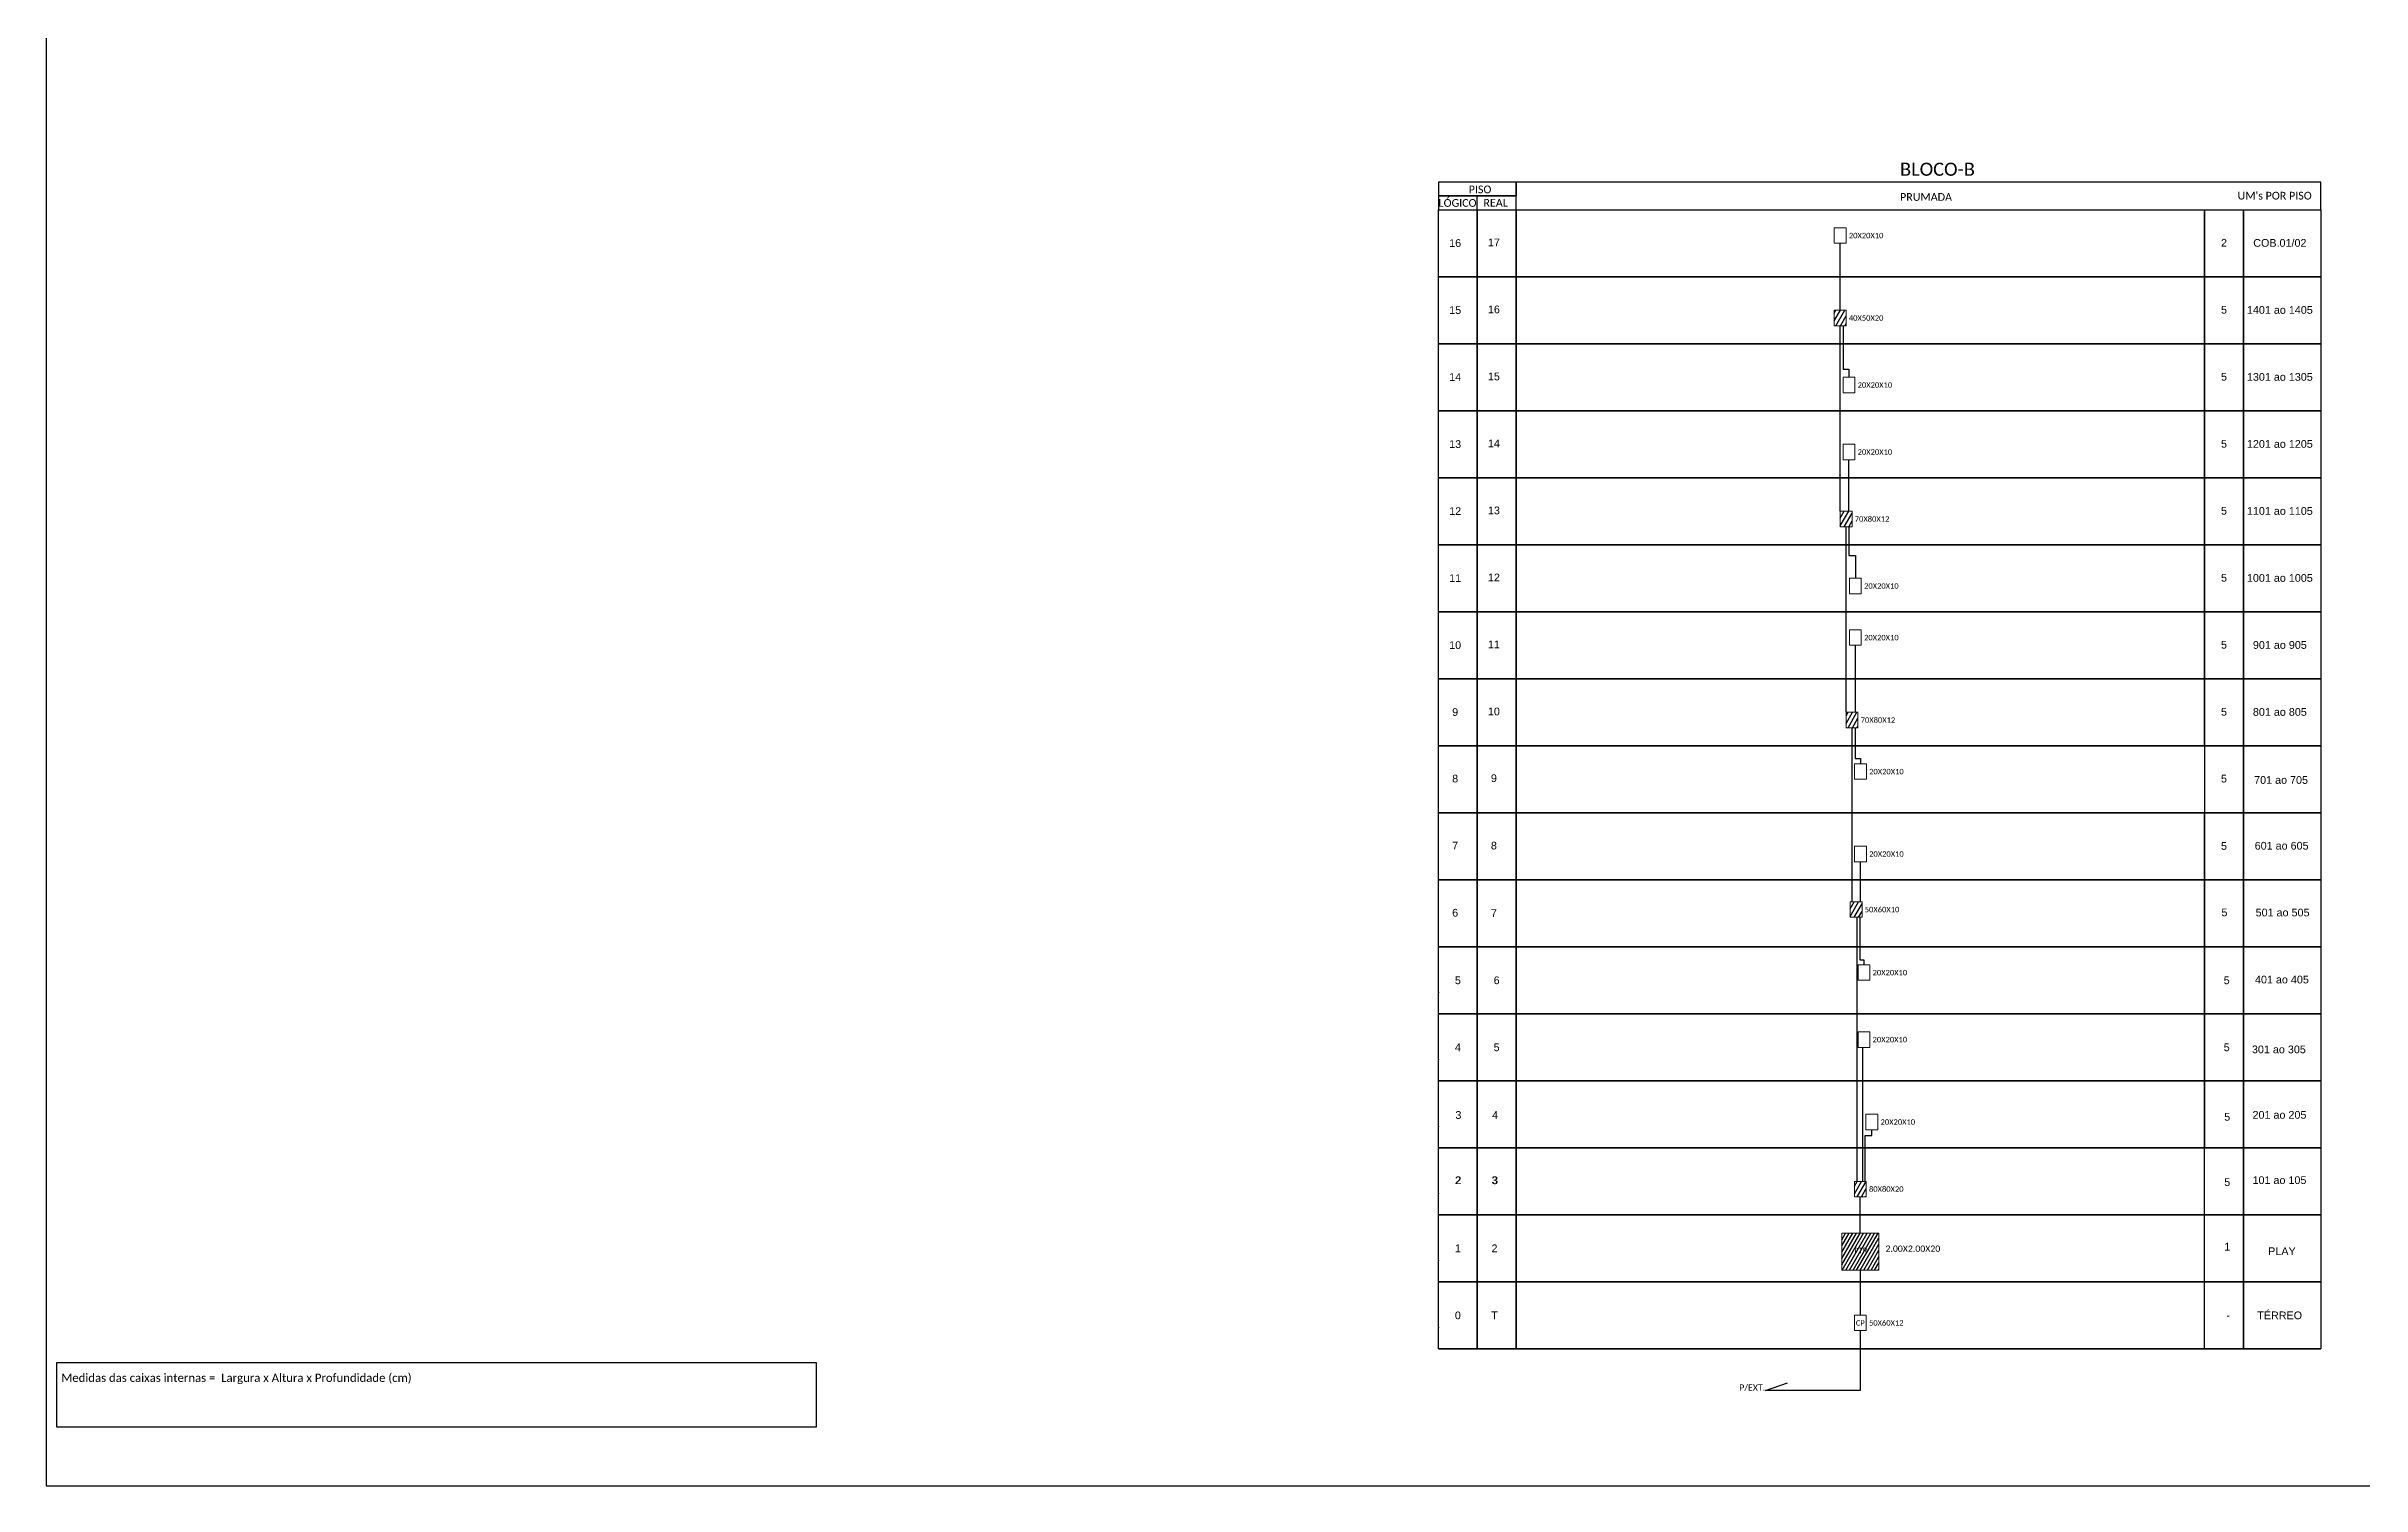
# Model space of a CAD drawing. Header units: metres. Extents: x -894 to 988, y 24 to 618.
# Drawn here: x 147.3 to 625.1, y 23.6 to 320.6 of the extents above; entities that cross this region are included whole.
import ezdxf
from ezdxf.enums import TextEntityAlignment as Align

# ---------------------------------------------------------------- set-up
doc = ezdxf.new("R2010")
doc.units = ezdxf.units.M
doc.styles.add('ARIAL', font='arial.ttf')
doc.styles.add('WMF-Calibri0', font='calibri.ttf')

msp = doc.modelspace()

# ---------------------------------------------------------------- hatches: boundary and pattern name
h = msp.add_hatch()
h.set_pattern_fill('ANSI31', color=1, scale=0.25, angle=15, style=0)
h.paths.add_polyline_path([(517.5, 266.16), (516.28, 266.16), (516.28, 262.98), (518.72, 262.98), (518.72, 266.16)])
h = msp.add_hatch()
h.set_pattern_fill('ANSI31', color=1, scale=0.25, angle=15, style=0)
h.paths.add_polyline_path([(519.31, 224.68), (517.5, 224.68), (517.5, 221.5), (519.95, 221.5), (519.95, 224.68)])
h = msp.add_hatch()
h.set_pattern_fill('ANSI31', color=1, scale=0.25, angle=15, style=0)
h.paths.add_polyline_path([(520.64, 183.2), (518.72, 183.2), (518.72, 180.02), (521.17, 180.02), (521.17, 183.2)])
h = msp.add_hatch()
h.set_pattern_fill('ANSI31', color=1, scale=0.25, angle=15, style=0)
h.paths.add_polyline_path([(519.95, 144.09), (519.56, 144.09), (519.56, 140.91), (522, 140.91), (522, 144.09)])
h = msp.add_hatch()
h.set_pattern_fill('ANSI31', color=1, scale=0.25, angle=15, style=0)
h.paths.add_polyline_path([(520.99, 86.42), (520.43, 86.42), (520.43, 83.24), (522.88, 83.24), (522.88, 86.42)])
h = msp.add_hatch()
h.set_pattern_fill('ANSI31', color=1, scale=0.2025, angle=15, style=0)
h.set_pattern_definition([(60, (-116.8301, -333.0917), (-0.5568002, 0.32146875), [])])
h.paths.add_polyline_path([(525.48, 75.75), (517.83, 75.75), (517.83, 68.1), (525.48, 68.1)])
h.paths.add_polyline_path([(520.27, 71.31), (523.35, 71.31), (523.35, 72.99), (520.27, 72.99)], flags=24)

# ---------------------------------------------------------------- linework, layer by layer
at = {"color": 7}
msp.add_lwpolyline([(147.25, 23.62), (988.25, 23.62), (988.25, 617.62), (147.25, 617.62)], close=True, dxfattribs=at)
for points in [[(434.59, 289.74), (450.59, 289.74), (450.59, 292.58), (434.59, 292.58)], [(434.59, 286.9), (450.59, 286.9), (450.59, 289.74), (434.59, 289.74)], [(434.59, 286.9), (442.59, 286.9), (442.59, 273.07), (434.59, 273.07)], [(442.59, 286.9), (450.59, 286.9), (450.59, 273.07), (442.59, 273.07)], [(592.72, 286.9), (600.72, 286.9), (600.72, 273.07), (592.72, 273.07)], [(600.72, 286.9), (616.72, 286.9), (616.72, 273.07), (600.72, 273.07)], [(434.59, 273.07), (442.59, 273.07), (442.59, 259.24), (434.59, 259.24)], [(442.59, 273.07), (450.59, 273.07), (450.59, 259.24), (442.59, 259.24)], [(592.72, 273.07), (600.72, 273.07), (600.72, 259.24), (592.72, 259.24)], [(600.72, 273.07), (616.72, 273.07), (616.72, 259.24), (600.72, 259.24)], [(434.59, 259.24), (442.59, 259.24), (442.59, 245.42), (434.59, 245.42)], [(442.59, 259.24), (450.59, 259.24), (450.59, 245.42), (442.59, 245.42)], [(592.72, 259.24), (600.72, 259.24), (600.72, 245.42), (592.72, 245.42)], [(600.72, 259.24), (616.72, 259.24), (616.72, 245.42), (600.72, 245.42)], [(434.59, 245.42), (442.59, 245.42), (442.59, 231.59), (434.59, 231.59)], [(442.59, 245.42), (450.59, 245.42), (450.59, 231.59), (442.59, 231.59)], [(592.72, 245.42), (600.72, 245.42), (600.72, 231.59), (592.72, 231.59)], [(600.72, 245.42), (616.72, 245.42), (616.72, 231.59), (600.72, 231.59)], [(434.59, 231.59), (442.59, 231.59), (442.59, 217.77), (434.59, 217.77)], [(442.59, 231.59), (450.59, 231.59), (450.59, 217.77), (442.59, 217.77)], [(592.72, 231.59), (600.72, 231.59), (600.72, 217.77), (592.72, 217.77)], [(600.72, 231.59), (616.72, 231.59), (616.72, 217.77), (600.72, 217.77)], [(434.59, 217.77), (442.59, 217.77), (442.59, 203.94), (434.59, 203.94)], [(442.59, 217.77), (450.59, 217.77), (450.59, 203.94), (442.59, 203.94)], [(592.72, 217.77), (600.72, 217.77), (600.72, 203.94), (592.72, 203.94)], [(600.72, 217.77), (616.72, 217.77), (616.72, 203.94), (600.72, 203.94)], [(434.59, 203.94), (442.59, 203.94), (442.59, 190.12), (434.59, 190.12)], [(442.59, 203.94), (450.59, 203.94), (450.59, 190.12), (442.59, 190.12)], [(592.72, 203.94), (600.72, 203.94), (600.72, 190.12), (592.72, 190.12)], [(600.72, 203.94), (616.72, 203.94), (616.72, 190.12), (600.72, 190.12)], [(434.59, 190.12), (442.59, 190.12), (442.59, 176.29), (434.59, 176.29)], [(442.59, 190.12), (450.59, 190.12), (450.59, 176.29), (442.59, 176.29)], [(592.72, 190.12), (600.72, 190.12), (600.72, 176.29), (592.72, 176.29)], [(600.72, 190.12), (616.72, 190.12), (616.72, 176.29), (600.72, 176.29)], [(434.59, 176.29), (442.59, 176.29), (442.59, 162.46), (434.59, 162.46)], [(442.59, 176.29), (450.59, 176.29), (450.59, 162.46), (442.59, 162.46)], [(600.72, 176.29), (616.72, 176.29), (616.72, 162.46), (600.72, 162.46)], [(434.59, 162.46), (442.59, 162.46), (442.59, 148.64), (434.59, 148.64)], [(442.59, 162.46), (450.59, 162.46), (450.59, 148.64), (442.59, 148.64)], [(592.72, 162.46), (600.72, 162.46), (600.72, 148.64), (592.72, 148.64)], [(600.72, 162.46), (616.72, 162.46), (616.72, 148.64), (600.72, 148.64)], [(434.59, 148.64), (442.59, 148.64), (442.59, 134.81), (434.59, 134.81)], [(442.59, 148.64), (450.59, 148.64), (450.59, 134.81), (442.59, 134.81)], [(592.72, 148.64), (600.72, 148.64), (600.72, 134.81), (592.72, 134.81)], [(600.72, 148.64), (616.72, 148.64), (616.72, 134.81), (600.72, 134.81)], [(434.59, 134.81), (442.59, 134.81), (442.59, 120.99), (434.59, 120.99)], [(442.59, 134.81), (450.59, 134.81), (450.59, 120.99), (442.59, 120.99)], [(592.72, 134.81), (600.72, 134.81), (600.72, 120.99), (592.72, 120.99)], [(600.72, 134.81), (616.72, 134.81), (616.72, 120.99), (600.72, 120.99)], [(434.59, 120.99), (442.59, 120.99), (442.59, 107.16), (434.59, 107.16)], [(442.59, 120.99), (450.59, 120.99), (450.59, 107.16), (442.59, 107.16)], [(592.72, 120.99), (600.72, 120.99), (600.72, 107.16), (592.72, 107.16)], [(600.72, 120.99), (616.72, 120.99), (616.72, 107.16), (600.72, 107.16)], [(434.59, 107.16), (442.59, 107.16), (442.59, 93.34), (434.59, 93.34)], [(442.59, 107.16), (450.59, 107.16), (450.59, 93.34), (442.59, 93.34)], [(592.72, 107.16), (600.72, 107.16), (600.72, 93.34), (592.72, 93.34)], [(600.72, 107.16), (616.72, 107.16), (616.72, 93.34), (600.72, 93.34)], [(434.59, 93.34), (442.59, 93.34), (442.59, 79.51), (434.59, 79.51)], [(442.59, 93.34), (450.59, 93.34), (450.59, 79.51), (442.59, 79.51)], [(592.72, 93.34), (600.72, 93.34), (600.72, 79.51), (592.72, 79.51)], [(600.72, 93.34), (616.72, 93.34), (616.72, 79.51), (600.72, 79.51)], [(434.59, 79.51), (442.59, 79.51), (442.59, 65.68), (434.59, 65.68)], [(442.59, 79.51), (450.59, 79.51), (450.59, 65.68), (442.59, 65.68)], [(592.72, 79.51), (600.72, 79.51), (600.72, 65.68), (592.72, 65.68)], [(600.72, 79.51), (616.72, 79.51), (616.72, 65.68), (600.72, 65.68)], [(434.59, 65.68), (442.59, 65.68), (442.59, 51.86), (434.59, 51.86)], [(442.59, 65.68), (450.59, 65.68), (450.59, 51.86), (442.59, 51.86)], [(592.72, 65.68), (600.72, 65.68), (600.72, 51.86), (592.72, 51.86)], [(600.72, 65.68), (616.72, 65.68), (616.72, 51.86), (600.72, 51.86)]]:
    msp.add_lwpolyline(points, close=True)
for points in [[(616.72, 292.58), (450.59, 292.58), (450.59, 292.58), (450.59, 289.74)], [(616.72, 286.9), (616.72, 292.58)], [(442.59, 286.9), (442.59, 289.74)], [(450.59, 286.9), (592.72, 286.9)], [(450.59, 286.9), (592.72, 286.9)], [(450.59, 286.9), (592.72, 286.9)], [(592.72, 273.07), (450.59, 273.07), (450.59, 286.9), (592.72, 286.9)], [(592.72, 286.9), (592.72, 273.07)], [(592.72, 286.9), (616.72, 286.9)], [(450.59, 273.07), (592.72, 273.07)], [(450.59, 273.07), (592.72, 273.07)], [(450.59, 273.07), (592.72, 273.07)], [(592.72, 259.24), (450.59, 259.24), (450.59, 273.07), (592.72, 273.07)], [(592.72, 273.07), (592.72, 259.24)], [(592.72, 273.07), (616.72, 273.07)], [(450.59, 259.24), (592.72, 259.24)], [(450.59, 259.24), (592.72, 259.24)], [(450.59, 259.24), (592.72, 259.24)], [(592.72, 245.42), (450.59, 245.42), (450.59, 259.24), (592.72, 259.24)], [(592.72, 259.24), (592.72, 245.42)], [(592.72, 259.24), (616.72, 259.24)], [(450.59, 245.42), (592.72, 245.42)], [(450.59, 245.42), (592.72, 245.42)], [(450.59, 245.42), (592.72, 245.42)], [(592.72, 231.59), (450.59, 231.59), (450.59, 245.42), (592.72, 245.42)], [(592.72, 245.42), (592.72, 231.59)], [(592.72, 245.42), (616.72, 245.42)], [(450.59, 231.59), (592.72, 231.59)], [(450.59, 231.59), (592.72, 231.59)], [(450.59, 231.59), (592.72, 231.59)], [(592.72, 217.77), (450.59, 217.77), (450.59, 231.59), (592.72, 231.59)], [(592.72, 231.59), (592.72, 217.77)], [(592.72, 231.59), (616.72, 231.59)], [(450.59, 217.77), (592.72, 217.77)], [(450.59, 217.77), (592.72, 217.77)], [(450.59, 217.77), (592.72, 217.77)], [(592.72, 203.94), (450.59, 203.94), (450.59, 217.77), (592.72, 217.77)], [(592.72, 217.77), (592.72, 203.94)], [(592.72, 217.77), (616.72, 217.77)], [(450.59, 203.94), (592.72, 203.94)], [(592.72, 190.12), (450.59, 190.12), (450.59, 203.94), (592.72, 203.94)], [(592.72, 203.94), (592.72, 190.12)], [(450.59, 190.12), (592.72, 190.12)], [(592.72, 176.29), (450.59, 176.29), (450.59, 190.12), (592.72, 190.12)], [(592.72, 190.12), (592.72, 176.29)], [(592.72, 162.46), (450.59, 162.46), (450.59, 176.29), (592.72, 176.29)], [(592.72, 176.29), (592.72, 162.46)], [(592.72, 176.29), (600.72, 176.29), (600.72, 162.46), (592.72, 162.46)], [(592.72, 148.64), (450.59, 148.64), (450.59, 162.46), (592.72, 162.46)], [(592.72, 162.46), (592.72, 148.64)], [(592.72, 134.81), (450.59, 134.81), (450.59, 148.64), (592.72, 148.64)], [(592.72, 148.64), (592.72, 134.81)], [(592.72, 120.99), (450.59, 120.99), (450.59, 134.81), (592.72, 134.81)], [(592.72, 134.81), (592.72, 120.99)], [(592.72, 107.16), (450.59, 107.16), (450.59, 120.99), (592.72, 120.99)], [(592.72, 120.99), (592.72, 107.16)], [(592.72, 93.34), (450.59, 93.34), (450.59, 107.16), (592.72, 107.16)], [(592.72, 107.16), (592.72, 93.34)], [(592.72, 79.51), (450.59, 79.51), (450.59, 93.34), (592.72, 93.34)], [(592.72, 65.68), (450.59, 65.68), (450.59, 79.51), (592.72, 79.51)], [(592.72, 51.86), (450.59, 51.86), (450.59, 65.68), (592.72, 65.68)], [(434.59, 51.86), (442.59, 51.86)], [(442.59, 51.86), (450.59, 51.86)], [(450.59, 51.86), (592.72, 51.86)], [(592.72, 51.86), (600.72, 51.86)], [(600.72, 51.86), (616.72, 51.86)]]:
    msp.add_lwpolyline(points)
at = {"color": 7, "lineweight": 0}
for points in [[(516.28, 283.16), (518.72, 283.16), (518.72, 279.98), (516.28, 279.98)], [(518.09, 252.33), (520.53, 252.33), (520.53, 249.15), (518.09, 249.15)], [(518.09, 238.51), (520.53, 238.51), (520.53, 235.33), (518.09, 235.33)], [(519.42, 210.85), (521.86, 210.85), (521.86, 207.67), (519.42, 207.67)], [(519.42, 200.21), (521.86, 200.21), (521.86, 197.03), (519.42, 197.03)], [(520.47, 172.56), (522.92, 172.56), (522.92, 169.38), (520.47, 169.38)], [(520.47, 155.55), (522.92, 155.55), (522.92, 152.37), (520.47, 152.37)], [(521.18, 131.08), (523.62, 131.08), (523.62, 127.9), (521.18, 127.9)], [(521.18, 117.26), (523.62, 117.26), (523.62, 114.07), (521.18, 114.07)], [(522.82, 100.25), (525.26, 100.25), (525.26, 97.07), (522.82, 97.07)], [(520.43, 58.8), (522.88, 58.8), (522.88, 55.62), (520.43, 55.62)]]:
    msp.add_lwpolyline(points, close=True, dxfattribs=at)
at = {"color": 3}
for points in [[(517.5, 266.16), (517.5, 279.98)], [(517.5, 224.68), (517.5, 262.98)], [(518.11, 262.98), (518.11, 254.04), (519.31, 254.04), (519.31, 252.33)], [(519.31, 224.68), (519.31, 235.33)], [(518.72, 183.2), (518.72, 221.5)], [(519.31, 221.5), (519.31, 215.59), (520.64, 215.59), (520.64, 210.85)], [(520.64, 183.2), (520.64, 197.03)], [(519.95, 144.09), (519.95, 180.02)], [(520.62, 180.02), (520.62, 173.68), (521.7, 173.68), (521.7, 172.56)], [(521.7, 144.09), (521.7, 152.37)], [(520.99, 100.25), (520.99, 140.91)], [(521.52, 140.91), (521.52, 132.11), (522.4, 132.11), (522.4, 131.08)], [(522.14, 86.42), (522.14, 114.07)], [(520.99, 86.42), (520.99, 100.25)], [(522.67, 86.44), (522.67, 95.9), (524.04, 95.9), (524.04, 97.07)], [(521.65, 75.75), (521.65, 83.24)], [(521.65, 68.1), (521.65, 58.8)], [(521.65, 55.62), (521.65, 43.24), (502.11, 43.24), (506.59, 44.84)]]:
    msp.add_lwpolyline(points, dxfattribs=at)
at = {"color": 1, "lineweight": 0}
for points in [[(516.28, 266.16), (518.72, 266.16), (518.72, 262.98), (516.28, 262.98)], [(517.5, 224.68), (519.95, 224.68), (519.95, 221.5), (517.5, 221.5)], [(518.72, 183.2), (521.17, 183.2), (521.17, 180.02), (518.72, 180.02)], [(519.56, 144.09), (522, 144.09), (522, 140.91), (519.56, 140.91)], [(520.43, 86.42), (522.88, 86.42), (522.88, 83.24), (520.43, 83.24)], [(517.83, 75.75), (525.48, 75.75), (525.48, 68.1), (517.83, 68.1)]]:
    msp.add_lwpolyline(points, close=True, dxfattribs=at)
at = {"color": 0}
msp.add_lwpolyline([(149.44, 49.07), (306.18, 49.07), (306.18, 35.71), (149.44, 35.71)], close=True, dxfattribs=at)
for p in [(434.59, 125.39), (434.59, 111.57), (434.59, 97.74), (434.59, 83.92), (434.59, 70.09), (434.59, 56.26)]:
    msp.add_point(p)

# ---------------------------------------------------------------- texts
at = {"color": 3, "style": 'WMF-Calibri0'}
msp.add_text('BLOCO-B', height=2.7, dxfattribs=at).set_placement((529.85, 293.91))
at = {"style": 'WMF-Calibri0'}
for s, height, p in [('     PISO', 1.59, (438.02, 290.3)), ('  LÓGICO', 1.59, (433.49, 287.51)), ('    REAL', 1.59, (441.62, 287.55)), ('PRUMADA', 1.59, (529.85, 288.75)), ("UM's POR PISO", 1.59, (599.52, 289.01)), ('20X20X10', 1.121, (519.29, 281.01)), ('40X50X20', 1.121, (519.29, 264.01)), ('20X20X10', 1.121, (521.1, 250.18)), ('20X20X10', 1.121, (521.1, 236.36)), ('70X80X12', 1.121, (520.51, 222.53)), ('20X20X10', 1.121, (522.43, 208.71)), ('20X20X10', 1.121, (522.43, 198.06)), ('70X80X12', 1.121, (521.73, 181.05)), ('20X20X10', 1.121, (523.48, 170.41)), ('20X20X10', 1.121, (523.48, 153.4)), ('50X60X10', 1.121, (522.57, 141.94)), ('20X20X10', 1.121, (524.19, 128.93)), ('20X20X10', 1.121, (524.19, 115.11)), ('20X20X10', 1.121, (525.83, 98.1)), ('80X80X20', 1.121, (523.44, 84.27)), ('PTR', 1.121, (520.4, 71.59)), ('2.00X2.00X20', 1.296, (526.84, 71.88)), ('CP', 1.121, (520.73, 56.65)), ('50X60X12', 1.121, (523.44, 56.65)), ('P/EXT.', 1.296, (496.66, 43.22))]:
    msp.add_text(s, height=height, dxfattribs=at).set_placement(p)
at = {"style": 'ARIAL'}
for s, p in [('16', (438.03, 280.03)), ('17', (446.03, 280.16)), ('2', (596.71, 280.09)), ('COB.01/02', (608.24, 280.06)), ('15', (438.03, 266.2)), ('16', (446.03, 266.34)), ('5', (596.71, 266.26)), ('1401 ao 1405', (608.24, 266.23)), ('15', (446.03, 252.51)), ('14', (438.03, 252.38)), ('5', (596.71, 252.44)), ('1301 ao 1305', (608.24, 252.41)), ('13', (438.03, 238.55)), ('14', (446.03, 238.68)), ('5', (596.71, 238.61)), ('1201 ao 1205', (608.24, 238.58)), ('12', (438.03, 224.72)), ('13', (446.03, 224.86)), ('5', (596.71, 224.79)), ('1101 ao 1105', (608.24, 224.75)), ('11', (438.03, 210.9)), ('12', (446.03, 211.03)), ('5', (596.71, 210.96)), ('1001 ao 1005', (608.24, 210.93)), ('10', (438.03, 197.07)), ('11', (446.03, 197.21)), ('5', (596.71, 197.14)), ('901 ao 905', (608.24, 197.1)), ('9', (438.03, 183.25)), ('10', (446.03, 183.38)), ('5', (596.71, 183.31)), ('801 ao 805', (608.24, 183.28)), ('8', (438.03, 169.53)), ('9', (446.03, 169.61)), ('5', (596.71, 169.52)), ('701 ao 705', (608.49, 169.24)), ('7', (438.03, 155.7)), ('8', (446.03, 155.7)), ('5', (596.71, 155.63)), ('601 ao 605', (608.61, 155.67)), ('6', (438.03, 141.85)), ('7', (446.03, 141.78)), ('5', (596.8, 141.91)), ('501 ao 505', (608.8, 141.89)), ('5', (438.59, 127.9)), ('6', (446.59, 127.9)), ('5', (597.27, 127.9)), ('401 ao 405', (608.67, 128.06)), ('4', (438.59, 114.07)), ('5', (446.59, 114.07)), ('5', (597.27, 114.07)), ('301 ao 305', (608.04, 113.65)), ('3', (438.7, 100.11)), ('4', (446.27, 100.11)), ('5', (597.38, 99.73)), ('201 ao 205', (608.16, 100.14)), ('2', (438.59, 86.64)), ('2', (438.7, 86.64)), ('3', (446.15, 86.64)), ('3', (446.27, 86.64)), ('5', (597.38, 86.26)), ('101 ao 105', (608.16, 86.67)), ('1', (438.59, 72.6)), ('2', (446.15, 72.6)), ('1', (597.38, 72.94)), ('PLAY', (608.67, 72.01)), ('0', (438.59, 58.77)), ('T', (446.15, 58.77)), ('-', (597.57, 58.77)), ('TÉRREO', (608.2, 58.77))]:
    msp.add_text(s, height=1.59, dxfattribs=at).set_placement(p, align=Align.MIDDLE_CENTER)
at = {"insert": (150.37, 46.73), "char_height": 1.69, "width": 156.1458, "attachment_point": 1, "style": 'WMF-Calibri0'}
msp.add_mtext('Medidas das caixas internas =  Largura x Altura x Profundidade (cm)', dxfattribs=at)

doc.saveas('drawing.dxf')
